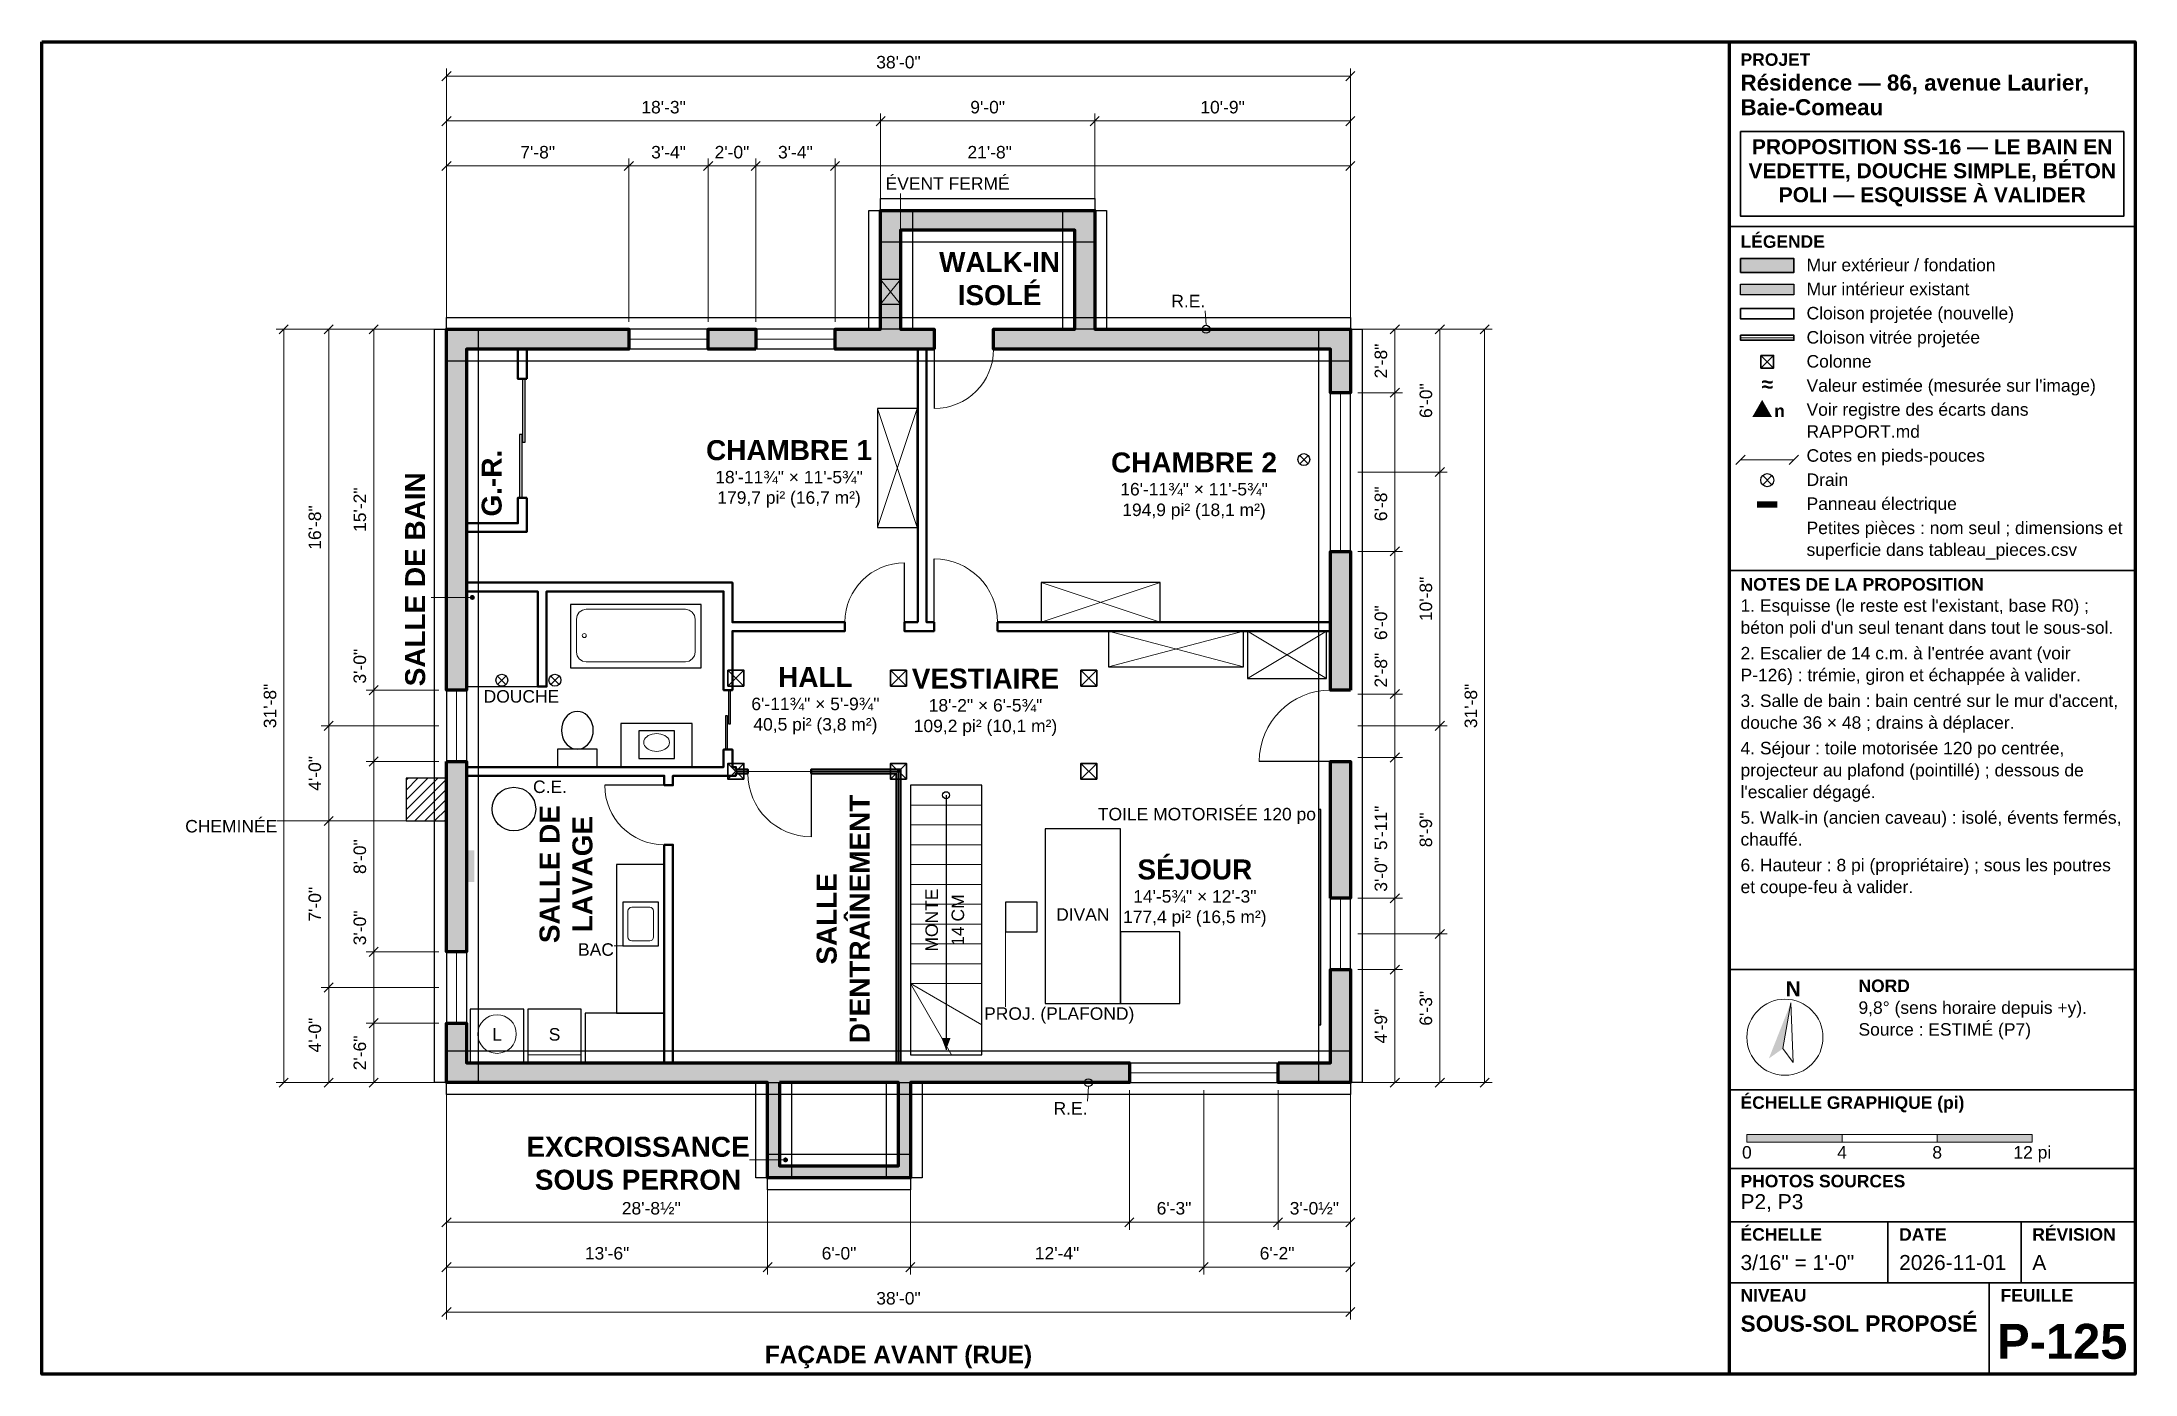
# Model space of a CAD drawing. Header units: inches. Extents: x -204 to 852, y -147 to 525.
import ezdxf
from ezdxf.enums import TextEntityAlignment as Align

# ---------------------------------------------------------------- set-up
doc = ezdxf.new("R2010")
doc.units = ezdxf.units.IN
doc.header["$MEASUREMENT"] = 0
for name, color, linetype in [('00-Cartouche', 7, 'Continuous'), ('10-Murs', 7, 'Continuous'), ('20-Ouvertures', 7, 'Continuous'), ('30-Escaliers-Elements', 7, 'Continuous'), ('40-Structure', 7, 'Continuous'), ('50-Cotes', 7, 'Continuous'), ('60-Etiquettes', 7, 'Continuous')]:
    doc.layers.add(name, color=color, linetype=linetype)
doc.styles.add('RELEVE', font='arial.ttf')
doc.styles.add('RELEVE_GRAS', font='arialbd.ttf')

msp = doc.modelspace()

# ---------------------------------------------------------------- hatches: boundary and pattern name
at = {"layer": '00-Cartouche', "true_color": 0x4d4d4d}
h = msp.add_hatch(color=7, dxfattribs=at)
h.dxf.hatch_style = 1
h.paths.add_polyline_path([(652.8, 415.7), (679.7, 415.7), (679.7, 408.7), (652.8, 408.7)])
at = {"layer": '00-Cartouche', "true_color": 0xc8c8c8}
h = msp.add_hatch(color=7, dxfattribs=at)
h.dxf.hatch_style = 1
h.paths.add_polyline_path([(652.8, 402.7), (679.7, 402.7), (679.7, 397.4), (652.8, 397.4)])
at = {"layer": '00-Cartouche', "true_color": 0xe8730c}
h = msp.add_hatch(color=30, dxfattribs=at)
h.dxf.hatch_style = 1
h.paths.add_polyline_path([(658.7, 335.7), (668.7, 335.7), (663.7, 344.4)])
at = {"layer": '00-Cartouche', "true_color": 0x000000}
h = msp.add_hatch(color=7, dxfattribs=at)
h.dxf.hatch_style = 1
h.paths.add_polyline_path([(661.1, 293.3), (671.4, 293.3), (671.4, 290.1), (661.1, 290.1)])
h = msp.add_hatch(color=7, dxfattribs=at)
h.dxf.hatch_style = 1
h.paths.add_polyline_path([(678.2, 40.3), (667.1, 12.2), (674.2, 17.2)])
h = msp.add_hatch(color=7, dxfattribs=at)
h.dxf.hatch_style = 1
h.paths.add_polyline_path([(656, -26.1), (704, -26.1), (704, -30.1), (656, -30.1)])
h = msp.add_hatch(color=7, dxfattribs=at)
h.dxf.hatch_style = 1
h.paths.add_polyline_path([(752, -26.1), (800, -26.1), (800, -30.1), (752, -30.1)])
at = {"layer": '10-Murs', "true_color": 0x4d4d4d}
h = msp.add_hatch(color=7, dxfattribs=at)
h.dxf.hatch_style = 1
h.paths.add_polyline_path([(229, 370), (229, 440), (219, 440), (219, 370)])
h = msp.add_hatch(color=7, dxfattribs=at)
h.dxf.hatch_style = 1
h.paths.add_polyline_path([(219, 430), (327, 430), (327, 440), (219, 440)])
h = msp.add_hatch(color=7, dxfattribs=at)
h.dxf.hatch_style = 1
h.paths.add_polyline_path([(317, 440), (317, 370), (327, 370), (327, 440)])
h = msp.add_hatch(color=7, dxfattribs=at)
h.dxf.hatch_style = 1
h.paths.add_polyline_path([(0, 370), (0, 380), (92, 380), (92, 370)])
h = msp.add_hatch(color=7, dxfattribs=at)
h.dxf.hatch_style = 1
h.paths.add_polyline_path([(0, 380), (10, 380), (10, 198), (0, 198)])
h = msp.add_hatch(color=7, dxfattribs=at)
h.dxf.hatch_style = 1
h.paths.add_polyline_path([(156, 380), (156, 370), (132, 370), (132, 380)])
h = msp.add_hatch(color=7, dxfattribs=at)
h.dxf.hatch_style = 1
h.paths.add_polyline_path([(246, 380), (246, 370), (196, 370), (196, 380)])
h = msp.add_hatch(color=7, dxfattribs=at)
h.dxf.hatch_style = 1
h.paths.add_polyline_path([(456, 380), (456, 370), (276, 370), (276, 380)])
h = msp.add_hatch(color=7, dxfattribs=at)
h.dxf.hatch_style = 1
h.paths.add_polyline_path([(446, 380), (456, 380), (456, 348), (446, 348)])
h = msp.add_hatch(color=7, dxfattribs=at)
h.dxf.hatch_style = 1
h.paths.add_polyline_path([(456, 198), (446, 198), (446, 268), (456, 268)])
h = msp.add_hatch(color=7, dxfattribs=at)
h.dxf.hatch_style = 1
h.paths.add_polyline_path([(0, 162), (10, 162), (10, 66), (0, 66)])
h = msp.add_hatch(color=7, dxfattribs=at)
h.dxf.hatch_style = 1
h.paths.add_polyline_path([(456, 93), (446, 93), (446, 162), (456, 162)])
h = msp.add_hatch(color=7, dxfattribs=at)
h.dxf.hatch_style = 1
h.paths.add_polyline_path([(456, 0), (446, 0), (446, 57), (456, 57)])
h = msp.add_hatch(color=7, dxfattribs=at)
h.dxf.hatch_style = 1
h.paths.add_polyline_path([(10, 0), (0, 0), (0, 30), (10, 30)])
h = msp.add_hatch(color=7, dxfattribs=at)
h.dxf.hatch_style = 1
h.paths.add_polyline_path([(0, 0), (0, 10), (344.5, 10), (344.5, 0)])
h = msp.add_hatch(color=7, dxfattribs=at)
h.dxf.hatch_style = 1
h.paths.add_polyline_path([(162, 10), (162, -48), (168, -48), (168, 10)])
h = msp.add_hatch(color=7, dxfattribs=at)
h.dxf.hatch_style = 1
h.paths.add_polyline_path([(234, -48), (234, 10), (228, 10), (228, -48)])
h = msp.add_hatch(color=7, dxfattribs=at)
h.dxf.hatch_style = 1
h.paths.add_polyline_path([(456, 10), (456, 0), (419.5, 0), (419.5, 10)])
h = msp.add_hatch(color=7, dxfattribs=at)
h.dxf.hatch_style = 1
h.paths.add_polyline_path([(162, -48), (234, -48), (234, -42), (162, -42)])
at = {"layer": '30-Escaliers-Elements', "true_color": 0x000000}
h = msp.add_hatch(color=7, dxfattribs=at)
h.dxf.hatch_style = 1
h.paths.add_polyline_path([(14, 101.2), (14, 117.2), (10, 117.2), (10, 101.2)])
h = msp.add_hatch(color=7, dxfattribs=at)
h.dxf.hatch_style = 1
h.paths.add_polyline_path([(252, 16.5), (254.3, 22.6), (249.7, 22.6)])
at = {"layer": '60-Etiquettes', "true_color": 0x000000}
h = msp.add_hatch(color=7, dxfattribs=at)
h.dxf.hatch_style = 1
h.paths.add_polyline_path([(14.3, 244.7), (14.2, 245.2), (13.9, 245.6), (13.5, 245.9), (13, 246), (12.5, 245.9), (12.1, 245.6), (11.9, 245.2), (11.8, 244.7), (11.9, 244.2), (12.1, 243.8), (12.5, 243.6), (13, 243.5), (13.5, 243.6), (13.9, 243.8), (14.2, 244.2)])
h = msp.add_hatch(color=7, dxfattribs=at)
h.dxf.hatch_style = 1
h.paths.add_polyline_path([(172.3, -39), (172.2, -38.5), (171.9, -38.1), (171.5, -37.8), (171, -37.7), (170.5, -37.8), (170.1, -38.1), (169.9, -38.5), (169.8, -39), (169.9, -39.5), (170.1, -39.9), (170.5, -40.1), (171, -40.2), (171.5, -40.1), (171.9, -39.9), (172.2, -39.5)])

# ---------------------------------------------------------------- linework, layer by layer
at = {"layer": '00-Cartouche', "color": 7, "lineweight": 70}
msp.add_lwpolyline([(-204.1, 525), (851.9, 525), (851.9, -147), (-204.1, -147)], close=True, dxfattribs=at)
msp.add_lwpolyline([(647.1, 525), (647.1, -147)], dxfattribs=at)
at = {"layer": '00-Cartouche', "color": 7, "lineweight": 35}
for points in [[(652.8, 479.7), (846.1, 479.7), (846.1, 437), (652.8, 437)], [(652.8, 415.7), (679.7, 415.7), (679.7, 408.7), (652.8, 408.7)], [(652.8, 390.5), (679.7, 390.5), (679.7, 385.2), (652.8, 385.2)], [(652.8, 377), (679.7, 377), (679.7, 374.5), (652.8, 374.5)], [(663.1, 366.8), (669.5, 366.8), (669.5, 360.4), (663.1, 360.4)]]:
    msp.add_lwpolyline(points, close=True, dxfattribs=at)
for points in [[(647.1, 431.9), (851.9, 431.9)], [(650.5, 311.8), (655.1, 316.5)], [(677.4, 311.8), (682, 316.5)], [(647.1, 258.3), (851.9, 258.3)], [(647.1, 57.1), (851.9, 57.1)], [(647.1, -3.7), (851.9, -3.7)], [(647.1, -43.3), (851.9, -43.3)], [(647.1, -70.2), (851.9, -70.2)], [(727.1, -70.2), (727.1, -100.9)], [(794.3, -70.2), (794.3, -100.9)], [(647.1, -100.9), (851.9, -100.9)], [(778.3, -100.9), (778.3, -147)]]:
    msp.add_lwpolyline(points, dxfattribs=at)
at = {"layer": '00-Cartouche', "color": 7, "lineweight": 25}
msp.add_lwpolyline([(652.8, 402.7), (679.7, 402.7), (679.7, 397.4), (652.8, 397.4)], close=True, dxfattribs=at)
at = {"layer": '00-Cartouche', "color": 7, "lineweight": 18}
for points in [[(652.8, 375.7), (679.7, 375.7)], [(652.8, 314.1), (679.7, 314.1)], [(664, 301.6), (668.6, 306.2)], [(664, 306.2), (668.6, 301.6)]]:
    msp.add_lwpolyline(points, dxfattribs=at)
at = {"layer": '00-Cartouche', "color": 7, "lineweight": 25}
for points in [[(663.1, 366.8), (669.5, 360.4)], [(669.5, 366.8), (663.1, 360.4)]]:
    msp.add_lwpolyline(points, dxfattribs=at)
at = {"layer": '00-Cartouche', "color": 7, "lineweight": 18}
for points in [[(678.2, 40.3), (674.2, 17.2), (679.3, 10.1)], [(656, -26.1), (800, -26.1), (800, -30.1), (656, -30.1)], [(704, -26.1), (752, -26.1), (752, -30.1), (704, -30.1)]]:
    msp.add_lwpolyline(points, close=True, dxfattribs=at)
at = {"layer": '00-Cartouche', "color": 7, "lineweight": 25}
msp.add_circle((666.3, 303.9), 3.28, dxfattribs=at)
at = {"layer": '00-Cartouche', "color": 7, "lineweight": 18}
msp.add_circle((675.2, 22.9), 19.2, dxfattribs=at)
at = {"layer": '10-Murs', "color": 7, "lineweight": 70}
for points in [[(246, 370), (229, 370), (219, 370), (196, 370), (196, 380), (219, 380), (219, 430), (219, 440), (229, 440), (317, 440), (327, 440), (327, 430), (327, 380), (446, 380), (456, 380), (456, 370), (456, 348), (446, 348), (446, 370), (327, 370), (317, 370), (276, 370), (276, 380), (317, 380), (317, 430), (229, 430), (229, 380), (246, 380), (246, 370)], [(0, 370), (0, 380), (10, 380), (92, 380), (92, 370), (10, 370), (10, 198), (0, 198), (0, 370)], [(156, 370), (132, 370), (132, 380), (156, 380), (156, 370)], [(456, 198), (446, 198), (446, 268), (456, 268), (456, 198)], [(0, 162), (10, 162), (10, 66), (0, 66), (0, 162)], [(446, 93), (446, 162), (456, 162), (456, 93), (446, 93)], [(419.5, 10), (446, 10), (446, 57), (456, 57), (456, 10), (456, 0), (446, 0), (419.5, 0), (419.5, 10)], [(10, 0), (0, 0), (0, 10), (0, 30), (10, 30), (10, 10), (162, 10), (168, 10), (228, 10), (234, 10), (344.5, 10), (344.5, 0), (234, 0), (234, -42), (234, -48), (228, -48), (168, -48), (162, -48), (162, -42), (162, 0), (10, 0)], [(168, 0), (168, -42), (228, -42), (228, 0), (168, 0)]]:
    msp.add_lwpolyline(points, dxfattribs=at)
at = {"layer": '10-Murs', "color": 7, "lineweight": 50}
for points in [[(40.5, 355), (36, 355), (36, 370)], [(40.5, 370), (40.5, 355)], [(242.2, 370), (242.2, 232.2), (246, 232.2), (246, 227.8), (242.2, 227.8), (237.8, 227.8), (231, 227.8), (231, 232.2), (237.8, 232.2)], [(237.8, 232.2), (237.8, 370)], [(40.5, 295), (40.5, 282.2), (40.5, 277.8), (36, 277.8), (10, 277.8)], [(10, 282.2), (36, 282.2), (36, 295), (40.5, 295)], [(46, 252.2), (50.5, 252.2), (139.8, 252.2), (144.2, 252.2), (144.2, 247.8), (144.2, 232.2), (201, 232.2), (201, 227.8), (144.2, 227.8), (144.2, 198), (139.8, 198), (139.8, 227.8), (139.8, 232.2), (139.8, 247.8), (50.5, 247.8), (50.5, 199.8), (46, 199.8), (46, 247.8), (10, 247.8)], [(10, 252.2), (46, 252.2)], [(278, 227.8), (278, 232.2), (446, 232.2)], [(446, 227.8), (278, 227.8)], [(10, 159.2), (109.8, 159.2), (114.2, 159.2), (139.8, 159.2), (139.8, 168), (144.2, 168), (144.2, 159.2), (146, 159.2), (146, 158), (152, 158), (152, 156), (146, 156), (146, 154.8), (144.2, 154.8), (139.8, 154.8), (114.2, 154.8), (114.2, 150), (109.8, 150), (109.8, 154.8), (10, 154.8)], [(227, 10), (227, 156), (184, 156), (184, 158), (227, 158)], [(227, 158), (229, 158), (229, 156), (229, 10)], [(109.8, 120), (114.2, 120), (114.2, 10)], [(109.8, 10), (109.8, 120)]]:
    msp.add_lwpolyline(points, dxfattribs=at)
at = {"layer": '10-Murs', "color": 7, "lineweight": 18}
for points in [[(146, 157), (228, 157)], [(228, 10), (228, 157)]]:
    msp.add_lwpolyline(points, dxfattribs=at)
at = {"layer": '20-Ouvertures', "color": 7, "lineweight": 25}
for points in [[(132, 380), (92, 380)], [(92, 380), (92, 370)], [(132, 370), (92, 370)], [(132, 380), (132, 370)], [(196, 380), (156, 380)], [(156, 380), (156, 370)], [(196, 370), (156, 370)], [(196, 380), (196, 370)], [(246, 370), (246, 340)], [(446, 268), (446, 348)], [(456, 348), (446, 348)], [(456, 268), (456, 348)], [(246, 232.2), (246, 264.2)], [(456, 268), (446, 268)], [(231, 232.2), (231, 262.2)], [(0, 198), (0, 162)], [(0, 198), (10, 198)], [(10, 198), (10, 162)], [(0, 162), (10, 162)], [(446, 162), (410, 162)], [(109.8, 150), (79.8, 150)], [(184, 156), (184, 124)], [(446, 57), (446, 93)], [(456, 93), (446, 93)], [(456, 57), (456, 93)], [(0, 66), (0, 30)], [(0, 66), (10, 66)], [(10, 66), (10, 30)], [(456, 57), (446, 57)], [(0, 30), (10, 30)], [(344.5, 10), (419.5, 10)], [(344.5, 0), (344.5, 10)], [(344.5, 0), (419.5, 0)], [(419.5, 0), (419.5, 10)]]:
    msp.add_lwpolyline(points, dxfattribs=at)
at = {"layer": '20-Ouvertures', "color": 7, "lineweight": 18}
for points in [[(132, 375), (92, 375)], [(196, 375), (156, 375)], [(40.5, 355), (36, 355)], [(451, 268), (451, 348)], [(40.5, 295), (36, 295)], [(5, 198), (5, 162)], [(144.2, 198), (139.8, 198)], [(144.2, 168), (139.8, 168)], [(451, 57), (451, 93)], [(5, 66), (5, 30)], [(344.5, 5), (419.5, 5)]]:
    msp.add_lwpolyline(points, dxfattribs=at)
at = {"layer": '20-Ouvertures', "color": 7, "lineweight": 25}
for points in [[(39.6, 323), (39.6, 355), (38.4, 355), (38.4, 323)], [(38.1, 295), (38.1, 327), (36.9, 327), (36.9, 295)], [(143.3, 181), (143.3, 198), (142.2, 198), (142.2, 181)], [(141.8, 168), (141.8, 185), (140.7, 185), (140.7, 168)]]:
    msp.add_lwpolyline(points, close=True, dxfattribs=at)
at = {"layer": '20-Ouvertures', "color": 7, "lineweight": 18}
for centre, radius, start, end in [((246, 370), 30, 270, 0), ((246, 232.2), 32, 0, 90), ((231, 232.2), 30, 90, 180), ((446, 162), 36, 90, 180), ((109.8, 150), 30, 180, 270), ((184, 156), 32, 180, 270)]:
    msp.add_arc(centre, radius, start, end, dxfattribs=at)
at = {"layer": '30-Escaliers-Elements', "color": 7, "lineweight": 18}
for points in [[(229, 448.5), (229, 405.1)], [(229, 392.6), (219, 405.1)], [(219, 392.6), (229, 405.1)], [(382.7, 389.3), (383.2, 382)], [(237.5, 280), (217.5, 340)], [(217.5, 280), (237.5, 340)], [(430.4, 312.2), (434.6, 316.4)], [(430.4, 316.4), (434.6, 312.2)], [(300, 232.2), (360, 252.2)], [(300, 252.2), (360, 232.2)], [(402, 227.8), (334, 209.8)], [(402, 209.8), (334, 227.8)], [(444, 227.8), (404, 203.8)], [(444, 203.8), (404, 227.8)], [(25.8, 200.9), (30, 205.1)], [(25.8, 205.1), (30, 200.9)], [(52.6, 200.9), (56.8, 205.1)], [(52.6, 205.1), (56.8, 200.9)], [(-20.4, 137.6), (-4.4, 153.6)], [(-20.4, 142.6), (-9.4, 153.6)], [(-20.4, 147.6), (-14.4, 153.6)], [(-20.4, 152.6), (-19.4, 153.6)], [(-20.4, 132.7), (0, 153)], [(-16, 132), (0, 148)], [(-11, 132), (0, 143)], [(-6, 132), (0, 138)], [(234, 140), (270, 140)], [(-85.4, 132), (-20.4, 132)], [(-1, 132), (0, 133)], [(234, 130), (270, 130)], [(234, 120), (270, 120)], [(234, 110), (270, 110)], [(234, 100), (270, 100)], [(234, 90), (270, 90)], [(234, 80), (270, 80)], [(282, 38.3), (282, 76)], [(84.5, 69), (89, 69)], [(234, 70), (270, 70)], [(234, 60), (270, 60)], [(234, 50), (270, 50)], [(234, 50), (270, 29.2)], [(234, 50), (254.8, 14)], [(41, 14), (68, 14)], [(323.3, -9.4), (323.8, -2)]]:
    msp.add_lwpolyline(points, dxfattribs=at)
at = {"layer": '30-Escaliers-Elements', "color": 7, "lineweight": 25}
for points in [[(229, 392.6), (229, 405.1), (219, 405.1), (219, 392.6)], [(237.5, 280), (237.5, 340), (217.5, 340), (217.5, 280)], [(10, 199.8), (46, 199.8), (46, 247.8), (10, 247.8)], [(300, 232.2), (360, 232.2), (360, 252.2), (300, 252.2)], [(62.5, 209.2), (128.5, 209.2), (128.5, 241.2), (62.5, 241.2)], [(402, 227.8), (334, 227.8), (334, 209.8), (402, 209.8)], [(444, 227.8), (404, 227.8), (404, 203.8), (444, 203.8)], [(74, 177.7), (73.9, 179.4), (73.5, 181), (72.9, 182.5), (72.1, 183.8), (71.1, 185), (70, 186), (68.7, 186.7), (67.4, 187.1), (66, 187.2), (64.6, 187.1), (63.3, 186.7), (62, 186), (60.9, 185), (59.9, 183.8), (59.1, 182.5), (58.5, 181), (58.1, 179.4), (58, 177.7), (58.1, 176.1), (58.5, 174.5), (59.1, 173), (59.9, 171.6), (60.9, 170.4), (62, 169.5), (63.3, 168.8), (64.6, 168.4), (66, 168.2), (67.4, 168.4), (68.7, 168.8), (70, 169.5), (71.1, 170.4), (72.1, 171.6), (72.9, 173), (73.5, 174.5), (73.9, 176.1)], [(88, 159.2), (124, 159.2), (124, 181.2), (88, 181.2)], [(97, 163.5), (115, 163.5), (115, 177.5), (97, 177.5)], [(56, 159.2), (76, 159.2), (76, 168.2), (56, 168.2)], [(-20.4, 132), (0, 132), (0, 153.6), (-20.4, 153.6)], [(234, 150), (234, 14), (270, 14), (270, 150)], [(441, 29.2), (441, 137.8), (440, 137.8), (440, 29.2)], [(302, 40), (340, 40), (340, 128), (302, 128)], [(109.8, 35), (109.8, 110), (85.8, 110), (85.8, 35)], [(107, 69), (107, 91), (89, 91), (89, 69)], [(282, 76), (298, 76), (298, 91), (282, 91)], [(340, 40), (370, 40), (370, 76), (340, 76)], [(12, 10), (39, 10), (39, 37), (12, 37)], [(41, 10), (68, 10), (68, 37), (41, 37)], [(70, 10), (110, 10), (110, 35), (70, 35)]]:
    msp.add_lwpolyline(points, close=True, dxfattribs=at)
at = {"layer": '30-Escaliers-Elements', "color": 7, "lineweight": 18}
for points in [[(120.5, 212.2), (70.5, 212.2), (68.6, 212.6), (67, 213.7), (65.9, 215.3), (65.5, 217.2), (65.5, 233.8), (65.9, 235.7), (67, 237.3), (68.6, 238.4), (70.5, 238.8), (120.5, 238.8), (122.4, 238.4), (124, 237.3), (125.1, 235.7), (125.5, 233.8), (125.5, 217.2), (125.1, 215.3), (124, 213.7), (122.4, 212.6)], [(112.5, 171.6), (112.4, 172.4), (112.1, 173.2), (111.6, 173.9), (111, 174.5), (110.2, 175.1), (109.2, 175.5), (108.2, 175.8), (107.1, 176), (106, 176.1), (104.9, 176), (103.8, 175.8), (102.8, 175.5), (101.8, 175.1), (101, 174.5), (100.4, 173.9), (99.9, 173.2), (99.6, 172.4), (99.5, 171.6), (99.6, 170.8), (99.9, 170.1), (100.4, 169.4), (101, 168.7), (101.8, 168.2), (102.8, 167.7), (103.8, 167.4), (104.9, 167.2), (106, 167.1), (107.1, 167.2), (108.2, 167.4), (109.2, 167.7), (110.2, 168.2), (111, 168.7), (111.6, 169.4), (112.1, 170.1), (112.4, 170.8)], [(104.5, 86.5), (104.5, 73.5), (104.3, 72.7), (103.9, 72.1), (103.3, 71.7), (102.5, 71.5), (93.5, 71.5), (92.7, 71.7), (92.1, 72.1), (91.7, 72.7), (91.5, 73.5), (91.5, 86.5), (91.7, 87.3), (92.1, 87.9), (92.7, 88.3), (93.5, 88.5), (102.5, 88.5), (103.3, 88.3), (103.9, 87.9), (104.3, 87.3)]]:
    msp.add_lwpolyline(points, close=True, dxfattribs=at)
at = {"layer": '30-Escaliers-Elements', "color": 7, "lineweight": 25}
msp.add_lwpolyline([(252, 145), (252, 16.5)], dxfattribs=at)
for centre, radius in [((383.2, 380), 2), ((432.5, 314.3), 3), ((27.9, 203), 3), ((54.7, 203), 3), ((34, 138), 11), ((252, 145), 1.76), ((323.8, 0), 2)]:
    msp.add_circle(centre, radius, dxfattribs=at)
at = {"layer": '30-Escaliers-Elements', "color": 7, "lineweight": 18}
for centre, radius in [((69.5, 225.5), 1), ((25.5, 24.5), 9.72)]:
    msp.add_circle(centre, radius, dxfattribs=at)
at = {"layer": '40-Structure', "color": 7, "lineweight": 25}
for points in [[(327, 446), (327, 424), (219, 424), (219, 446)], [(213, 440), (235, 440), (235, 380), (213, 380)], [(311, 440), (333, 440), (333, 380), (311, 380)], [(456, 386), (456, 364), (0, 364), (0, 386)], [(-6, 380), (16, 380), (16, 0), (-6, 0)], [(440, 380), (462, 380), (462, 0), (440, 0)], [(456, 16), (456, -6), (0, -6), (0, 16)], [(174, -48), (156, -48), (156, 0), (174, 0)], [(240, -48), (222, -48), (222, 0), (240, 0)], [(234, -36), (234, -54), (162, -54), (162, -36)]]:
    msp.add_lwpolyline(points, close=True, dxfattribs=at)
at = {"layer": '40-Structure', "color": 7, "lineweight": 35}
for points in [[(150, 200), (150, 208), (142, 208), (142, 200)], [(232, 200), (232, 208), (224, 208), (224, 200)], [(328, 200), (328, 208), (320, 208), (320, 200)], [(150, 153), (150, 161), (142, 161), (142, 153)], [(232, 153), (232, 161), (224, 161), (224, 153)], [(328, 153), (328, 161), (320, 161), (320, 153)]]:
    msp.add_lwpolyline(points, close=True, dxfattribs=at)
at = {"layer": '40-Structure', "color": 7, "lineweight": 25}
for points in [[(150, 200), (142, 208)], [(150, 208), (142, 200)], [(232, 200), (224, 208)], [(232, 208), (224, 200)], [(328, 200), (320, 208)], [(328, 208), (320, 200)], [(150, 153), (142, 161)], [(150, 161), (142, 153)], [(232, 153), (224, 161)], [(232, 161), (224, 153)], [(328, 153), (320, 161)], [(328, 161), (320, 153)]]:
    msp.add_lwpolyline(points, dxfattribs=at)
at = {"layer": '50-Cotes', "color": 7, "lineweight": 35}
for points in [[(-2.3, 505.4), (2.3, 510)], [(453.7, 505.4), (458.3, 510)], [(-2.3, 482.7), (2.3, 487.4)], [(216.7, 482.7), (221.3, 487.4)], [(324.7, 482.7), (329.3, 487.4)], [(453.7, 482.7), (458.3, 487.4)], [(-2.3, 460.1), (2.3, 464.7)], [(89.7, 460.1), (94.3, 464.7)], [(129.7, 460.1), (134.3, 464.7)], [(153.7, 460.1), (158.3, 464.7)], [(193.7, 460.1), (198.3, 464.7)], [(453.7, 460.1), (458.3, 464.7)], [(-84.4, 377.7), (-79.8, 382.3)], [(-61.7, 377.7), (-57.1, 382.3)], [(-39, 377.7), (-34.4, 382.3)], [(476.1, 377.7), (480.7, 382.3)], [(498.7, 377.7), (503.4, 382.3)], [(521.4, 377.7), (526, 382.3)], [(476.1, 345.7), (480.7, 350.3)], [(498.7, 305.7), (503.4, 310.3)], [(476.1, 265.7), (480.7, 270.3)], [(-39, 195.7), (-34.4, 200.3)], [(476.1, 193.7), (480.7, 198.3)], [(-61.7, 177.7), (-57.1, 182.3)], [(498.7, 177.7), (503.4, 182.3)], [(-39, 159.7), (-34.4, 164.3)], [(476.1, 161.7), (480.7, 166.3)], [(-61.7, 129.7), (-57.1, 134.3)], [(476.1, 90.7), (480.7, 95.3)], [(498.7, 72.7), (503.4, 77.3)], [(-39, 63.7), (-34.4, 68.3)], [(476.1, 54.7), (480.7, 59.3)], [(-61.7, 45.7), (-57.1, 50.3)], [(-39, 27.7), (-34.4, 32.3)], [(-84.4, -2.3), (-79.8, 2.3)], [(-61.7, -2.3), (-57.1, 2.3)], [(-39, -2.3), (-34.4, 2.3)], [(476.1, -2.3), (480.7, 2.3)], [(498.7, -2.3), (503.4, 2.3)], [(521.4, -2.3), (526, 2.3)], [(-2.3, -72.7), (2.3, -68.1)], [(342.2, -72.7), (346.8, -68.1)], [(417.2, -72.7), (421.8, -68.1)], [(453.7, -72.7), (458.3, -68.1)], [(-2.3, -95.4), (2.3, -90.7)], [(159.7, -95.4), (164.3, -90.7)], [(231.7, -95.4), (236.3, -90.7)], [(379.7, -95.4), (384.3, -90.7)], [(453.7, -95.4), (458.3, -90.7)], [(-2.3, -118), (2.3, -113.4)], [(453.7, -118), (458.3, -113.4)]]:
    msp.add_lwpolyline(points, dxfattribs=at)
at = {"layer": '50-Cotes', "color": 7, "lineweight": 18}
for points in [[(0, 383.8), (0, 511.5)], [(0, 507.7), (456, 507.7)], [(456, 383.8), (456, 511.5)], [(219, 441.3), (219, 488.8)], [(327, 441.3), (327, 488.8)], [(0, 485.1), (219, 485.1)], [(219, 485.1), (327, 485.1)], [(327, 485.1), (456, 485.1)], [(92, 383.8), (92, 466.2)], [(132, 383.8), (132, 466.2)], [(156, 383.8), (156, 466.2)], [(196, 383.8), (196, 466.2)], [(0, 462.4), (92, 462.4)], [(92, 462.4), (132, 462.4)], [(132, 462.4), (156, 462.4)], [(156, 462.4), (196, 462.4)], [(196, 462.4), (456, 462.4)], [(-3.8, 380), (-85.9, 380)], [(-82.1, 0), (-82.1, 380)], [(-59.4, 180), (-59.4, 380)], [(-36.7, 198), (-36.7, 380)], [(459.8, 380), (527.5, 380)], [(478.4, 348), (478.4, 380)], [(501.1, 308), (501.1, 380)], [(523.7, 0), (523.7, 380)], [(459.8, 348), (482.2, 348)], [(478.4, 268), (478.4, 348)], [(459.8, 308), (504.8, 308)], [(501.1, 180), (501.1, 308)], [(459.8, 268), (482.2, 268)], [(478.4, 196), (478.4, 268)], [(-3.8, 198), (-40.5, 198)], [(-36.7, 162), (-36.7, 198)], [(459.8, 196), (482.2, 196)], [(478.4, 164), (478.4, 196)], [(-3.8, 180), (-63.2, 180)], [(-59.4, 132), (-59.4, 180)], [(459.8, 180), (504.8, 180)], [(501.1, 75), (501.1, 180)], [(-3.8, 162), (-40.5, 162)], [(-36.7, 66), (-36.7, 162)], [(459.8, 164), (482.2, 164)], [(478.4, 93), (478.4, 164)], [(-22.4, 132), (-63.2, 132)], [(-59.4, 48), (-59.4, 132)], [(459.8, 93), (482.2, 93)], [(478.4, 57), (478.4, 93)], [(459.8, 75), (504.8, 75)], [(501.1, 0), (501.1, 75)], [(-3.8, 66), (-40.5, 66)], [(-36.7, 30), (-36.7, 66)], [(459.8, 57), (482.2, 57)], [(478.4, 0), (478.4, 57)], [(-3.8, 48), (-63.2, 48)], [(-59.4, 0), (-59.4, 48)], [(-3.8, 30), (-40.5, 30)], [(-36.7, 0), (-36.7, 30)], [(-3.8, 0), (-85.9, 0)], [(459.8, 0), (527.5, 0)], [(0, -3.8), (0, -119.5)], [(344.5, -3.8), (344.5, -74.2)], [(382, -3.8), (382, -96.8)], [(419.5, -3.8), (419.5, -74.2)], [(456, -3.8), (456, -119.5)], [(162, -49.3), (162, -96.8)], [(234, -49.3), (234, -96.8)], [(0, -70.4), (344.5, -70.4)], [(344.5, -70.4), (419.5, -70.4)], [(419.5, -70.4), (456, -70.4)], [(0, -93.1), (162, -93.1)], [(162, -93.1), (234, -93.1)], [(234, -93.1), (382, -93.1)], [(382, -93.1), (456, -93.1)], [(0, -115.7), (456, -115.7)]]:
    msp.add_lwpolyline(points, dxfattribs=at)
at = {"layer": '60-Etiquettes', "color": 7, "lineweight": 18}
for points in [[(-7.8, 244.7), (13, 244.7)], [(152.9, -39), (171, -39)]]:
    msp.add_lwpolyline(points, dxfattribs=at)

# ---------------------------------------------------------------- texts
at = {"layer": '00-Cartouche', "color": 7}
for s, height, style, p in [('PROJET', 6.3, 'RELEVE_GRAS', (652.8, 512.9)), ('Résidence — 86, avenue Laurier,', 8.063, 'RELEVE_GRAS', (652.8, 500.4)), ('Baie-Comeau', 8.063, 'RELEVE_GRAS', (652.8, 488)), ('LÉGENDE', 6.3, 'RELEVE_GRAS', (652.8, 421.1)), ('Mur extérieur / fondation', 6.299, 'RELEVE', (686.1, 409.3)), ('Mur intérieur existant', 6.299, 'RELEVE', (686.1, 397.2)), ('Cloison projetée (nouvelle)', 6.299, 'RELEVE', (686.1, 385)), ('Cloison vitrée projetée', 6.299, 'RELEVE', (686.1, 372.8)), ('Colonne', 6.3, 'RELEVE', (686.1, 360.7)), ("Valeur estimée (mesurée sur l'image)", 6.299, 'RELEVE', (686.1, 348.5)), ('Voir registre des écarts dans', 6.299, 'RELEVE', (686.1, 336.4)), ('RAPPORT.md', 6.3, 'RELEVE', (686.1, 325.3)), ('Cotes en pieds-pouces', 6.299, 'RELEVE', (686.1, 313.2)), ('Drain', 6.3, 'RELEVE', (686.1, 301)), ('Panneau électrique', 6.299, 'RELEVE', (686.1, 288.9)), ('Petites pièces : nom seul ; dimensions et', 6.299, 'RELEVE', (686.1, 276.7)), ('superficie dans tableau_pieces.csv', 6.299, 'RELEVE', (686.1, 265.7)), ('NOTES DE LA PROPOSITION', 6.299, 'RELEVE_GRAS', (652.8, 248.2)), ("1. Esquisse (le reste est l'existant, base R0) ;", 6.299, 'RELEVE', (652.8, 237.5)), ("béton poli d'un seul tenant dans tout le sous-sol.", 6.299, 'RELEVE', (652.8, 226.4)), ("2. Escalier de 14 c.m. à l'entrée avant (voir", 6.299, 'RELEVE', (652.8, 213.5)), ('P-126) : trémie, giron et échappée à valider.', 6.299, 'RELEVE', (652.8, 202.5)), ("3. Salle de bain : bain centré sur le mur d'accent,", 6.299, 'RELEVE', (652.8, 189.5)), ('douche 36 × 48 ; drains à déplacer.', 6.299, 'RELEVE', (652.8, 178.5)), ('4. Séjour : toile motorisée 120 po centrée,', 6.299, 'RELEVE', (652.8, 165.6)), ('projecteur au plafond (pointillé) ; dessous de', 6.299, 'RELEVE', (652.8, 154.5)), ("l'escalier dégagé.", 6.299, 'RELEVE', (652.8, 143.5)), ('5. Walk-in (ancien caveau) : isolé, évents fermés,', 6.299, 'RELEVE', (652.8, 130.6)), ('chauffé.', 6.3, 'RELEVE', (652.8, 119.6)), ('6. Hauteur : 8 pi (propriétaire) ; sous les poutres', 6.299, 'RELEVE', (652.8, 106.6)), ('et coupe-feu à valider.', 6.299, 'RELEVE', (652.8, 95.6)), ('NORD', 6.3, 'RELEVE_GRAS', (712.3, 45.7)), ('9,8° (sens horaire depuis +y).', 6.299, 'RELEVE', (712.3, 34.7)), ('Source : ESTIMÉ (P7)', 6.299, 'RELEVE', (712.3, 23.7)), ('ÉCHELLE GRAPHIQUE (pi)', 6.299, 'RELEVE_GRAS', (652.8, -13.2)), ('PHOTOS SOURCES', 6.299, 'RELEVE_GRAS', (652.8, -52.8)), ('P2, P3', 7.56, 'RELEVE', (652.8, -63.8)), ('ÉCHELLE', 6.3, 'RELEVE_GRAS', (652.8, -79.7)), ('DATE', 6.3, 'RELEVE_GRAS', (732.8, -79.7)), ('RÉVISION', 6.3, 'RELEVE_GRAS', (800, -79.7)), ('3/16" = 1\'-0"', 7.559, 'RELEVE', (652.8, -94.5)), ('2026-11-01', 7.56, 'RELEVE', (732.8, -94.5)), ('A', 7.56, 'RELEVE', (800, -94.5)), ('NIVEAU', 6.3, 'RELEVE_GRAS', (652.8, -110.4)), ('FEUILLE', 6.3, 'RELEVE_GRAS', (784, -110.4)), ('SOUS-SOL PROPOSÉ', 8.189, 'RELEVE_GRAS', (652.8, -125.6))]:
    msp.add_text(s, height=height, dxfattribs=dict(at, style=style)).set_placement(p)
for s, height, style, p in [('PROPOSITION SS-16 — LE BAIN EN', 7.559, 'RELEVE_GRAS', (749.5, 468.3)), ('VEDETTE, DOUCHE SIMPLE, BÉTON', 7.559, 'RELEVE_GRAS', (749.5, 456.2)), ('POLI — ESQUISSE À VALIDER', 7.559, 'RELEVE_GRAS', (749.5, 444.1)), ('≈', 7.56, 'RELEVE_GRAS', (666.3, 348.5)), ('N', 7.56, 'RELEVE_GRAS', (679.4, 43.6)), ('12 pi', 6.3, 'RELEVE', (800, -38.3)), ('0', 6.3, 'RELEVE', (656, -38.3)), ('4', 6.3, 'RELEVE', (704, -38.3)), ('8', 6.3, 'RELEVE', (752, -38.3)), ('P-125', 17.64, 'RELEVE_GRAS', (815.1, -139.3))]:
    msp.add_text(s, height=height, dxfattribs=dict(at, style=style)).set_placement(p, align=Align.CENTER)
at = {"layer": '00-Cartouche', "color": 30, "true_color": 0xe8730c, "style": 'RELEVE_GRAS'}
msp.add_text('n', height=6.3, dxfattribs=at).set_placement((669.8, 335.7))
at = {"layer": '30-Escaliers-Elements', "color": 7, "style": 'RELEVE'}
for s, height, p in [('ÉVENT FERMÉ', 6.299, (252.8, 450.4)), ('R.E.', 6.3, (374.2, 391.1)), ('DOUCHE', 6.3, (37.8, 191.7)), ('C.E.', 6.3, (52.2, 146.1)), ('TOILE MOTORISÉE 120 po', 6.299, (383.6, 132.3)), ('CHEMINÉE', 6.3, (-108.6, 126.2)), ('DIVAN', 6.3, (321, 81.7)), ('BAC', 6.3, (75.4, 64)), ('PROJ. (PLAFOND)', 6.299, (309.1, 31.7)), ('L', 6.3, (25.5, 21.2)), ('S', 6.3, (54.5, 21.2)), ('R.E.', 6.3, (314.8, -16.1))]:
    msp.add_text(s, height=height, dxfattribs=at).set_placement(p, align=Align.CENTER)
for s, p in [('MONTE', (247.9, 82)), ('14 CM', (261.1, 82))]:
    msp.add_text(s, height=6.3, rotation=90, dxfattribs=at).set_placement(p, align=Align.CENTER)
at = {"layer": '50-Cotes', "color": 7, "style": 'RELEVE'}
for s, p in [('38\'-0"', (228, 511.6)), ('18\'-3"', (109.5, 488.9)), ('9\'-0"', (273, 488.9)), ('10\'-9"', (391.5, 488.9)), ('7\'-8"', (46, 466.2)), ('3\'-4"', (112, 466.2)), ('2\'-0"', (144, 466.2)), ('3\'-4"', (176, 466.2)), ('21\'-8"', (274, 466.2)), ('28\'-8½"', (103.3, -66.5)), ('6\'-3"', (367, -66.5)), ('3\'-0½"', (437.8, -66.5)), ('13\'-6"', (81, -89.2)), ('6\'-0"', (198, -89.2)), ('12\'-4"', (308, -89.2)), ('6\'-2"', (419, -89.2)), ('38\'-0"', (228, -111.9))]:
    msp.add_text(s, height=6.3, dxfattribs=at).set_placement(p, align=Align.CENTER)
for s, p in [('2\'-8"', (474.5, 364)), ('6\'-0"', (497.2, 344)), ('15\'-2"', (-40.6, 289)), ('6\'-8"', (474.5, 292)), ('16\'-8"', (-63.3, 280)), ('10\'-8"', (497.2, 244)), ('6\'-0"', (474.5, 232)), ('31\'-8"', (-85.9, 190)), ('31\'-8"', (519.9, 190)), ('4\'-0"', (-63.3, 156)), ('5\'-11"', (474.5, 128.5)), ('8\'-9"', (497.2, 127.5)), ('8\'-0"', (-40.6, 114)), ('7\'-0"', (-63.3, 90)), ('6\'-3"', (497.2, 37.5)), ('4\'-0"', (-63.3, 24)), ('4\'-9"', (474.5, 28.5)), ('2\'-6"', (-40.6, 15))]:
    msp.add_text(s, height=6.3, rotation=90, dxfattribs=at).set_placement(p, align=Align.CENTER)
for s, p in [('3\'-0"', (-40.6, 201.3)), ('2\'-8"', (474.5, 199.3)), ('3\'-0"', (474.5, 96.3)), ('3\'-0"', (-40.6, 69.3))]:
    msp.add_text(s, height=6.3, rotation=90, dxfattribs=at).set_placement(p)
at = {"layer": '60-Etiquettes', "color": 7}
for s, height, style, p in [('WALK-IN', 10.08, 'RELEVE_GRAS', (279, 408.9)), ('ISOLÉ', 10.08, 'RELEVE_GRAS', (279, 392.2)), ('CHAMBRE 1', 10.08, 'RELEVE_GRAS', (172.8, 314)), ('CHAMBRE 2', 10.08, 'RELEVE_GRAS', (377.1, 307.8)), ('18\'-11¾" × 11\'-5¾"', 6.299, 'RELEVE', (172.8, 302.3)), ('179,7 pi² (16,7 m²)', 6.299, 'RELEVE', (172.8, 292)), ('16\'-11¾" × 11\'-5¾"', 6.299, 'RELEVE', (377.1, 296.2)), ('194,9 pi² (18,1 m²)', 6.299, 'RELEVE', (377.1, 285.8)), ('HALL', 10.08, 'RELEVE_GRAS', (186.1, 199.6)), ('VESTIAIRE', 10.08, 'RELEVE_GRAS', (271.9, 198.8)), ('6\'-11¾" × 5\'-9¾"', 6.299, 'RELEVE', (186.1, 187.9)), ('18\'-2" × 6\'-5¾"', 6.299, 'RELEVE', (271.9, 187.2)), ('40,5 pi² (3,8 m²)', 6.299, 'RELEVE', (186.1, 177.6)), ('109,2 pi² (10,1 m²)', 6.299, 'RELEVE', (271.9, 176.8)), ('SÉJOUR', 10.08, 'RELEVE_GRAS', (377.5, 102.5)), ('14\'-5¾" × 12\'-3"', 6.299, 'RELEVE', (377.5, 90.8)), ('177,4 pi² (16,5 m²)', 6.299, 'RELEVE', (377.5, 80.5)), ('EXCROISSANCE', 10.079, 'RELEVE_GRAS', (96.6, -37.4)), ('SOUS PERRON', 10.079, 'RELEVE_GRAS', (96.6, -54)), ('FAÇADE AVANT (RUE)', 8.819, 'RELEVE_GRAS', (228, -141.5))]:
    msp.add_text(s, height=height, dxfattribs=dict(at, style=style)).set_placement(p, align=Align.CENTER)
at = {"layer": '60-Etiquettes', "color": 7, "style": 'RELEVE_GRAS'}
for s, height, p in [('G.-R.', 10.08, (27.8, 302.4)), ('SALLE DE BAIN', 10.079, (-10.8, 253.9)), ('SALLE DE', 10.08, (57, 105.2)), ("D'ENTRAÎNEMENT", 10.079, (213.4, 82.6)), ('LAVAGE', 10.08, (73.6, 105.2)), ('SALLE', 10.08, (196.8, 82.6))]:
    msp.add_text(s, height=height, rotation=90, dxfattribs=at).set_placement(p, align=Align.CENTER)

doc.saveas('drawing.dxf')
